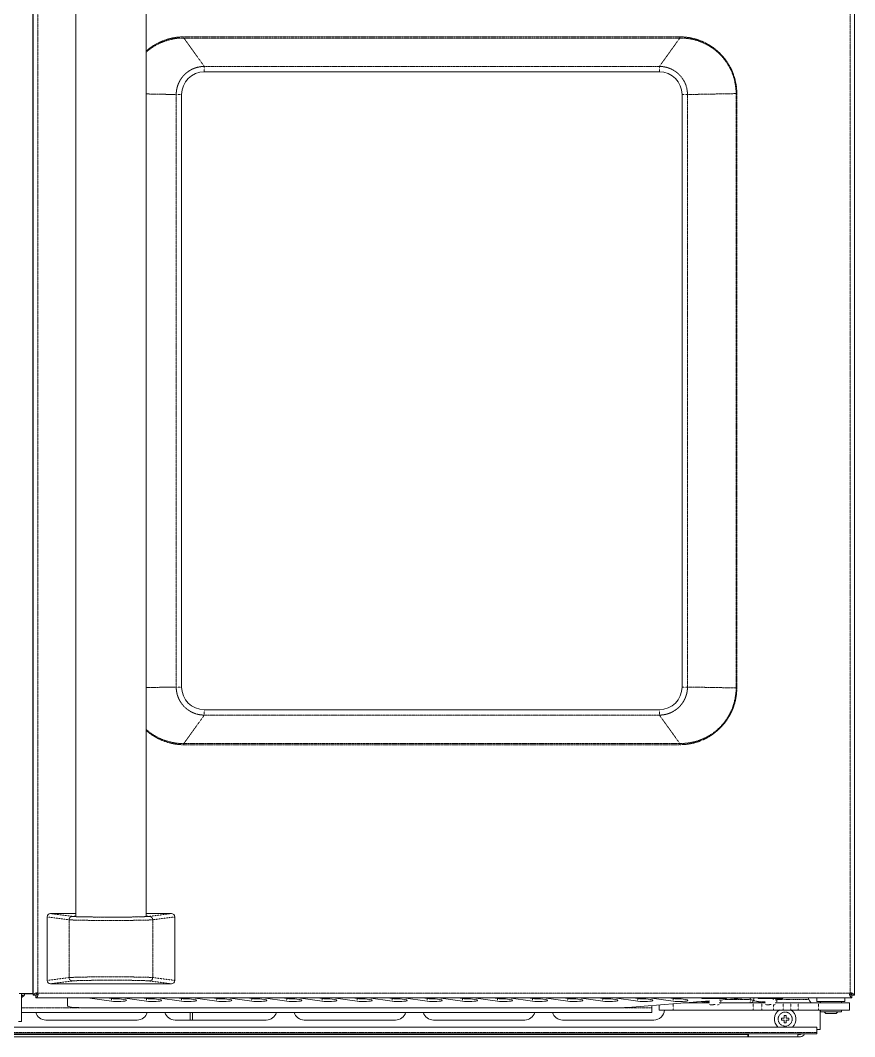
# Model space of a CAD drawing. Header units: millimetres. Extents: x 60499 to 556746, y 248297 to 497145.
# Drawn here: x 507015 to 519490, y 327653 to 342854 of the extents above; entities that cross this region are included whole.
import ezdxf

# ---------------------------------------------------------------- set-up
doc = ezdxf.new("R2010")
doc.units = ezdxf.units.MM
doc.linetypes.add('PHANTOM', pattern=[20, 10, -2, 2, -2, 2, -2])

msp = doc.modelspace()

# ---------------------------------------------------------------- linework, layer by layer
at = {"color": 7, "lineweight": 13, "ltscale": 0.03937}
for p, q in [((507203, 328297), (507203, 346354)), ((507208, 346354), (507208, 328273)), ((519490, 328273), (519490, 346354)), ((507844, 345180), (507844, 329450)), ((508894, 345180), (508894, 329450)), ((509766, 342084), (516570, 342084)), ((509426, 332883), (509426, 341744)), ((516910, 341744), (516910, 332883)), ((516570, 332543), (509766, 332543)), ((507415, 329444), (507415, 328495)), ((509324, 329444), (509324, 328495)), ((509273, 328445), (507466, 328445)), ((507248, 328233), (519450, 328233)), ((517318, 328189), (516097, 328091)), ((515992, 328087), (507930, 328087)), ((517973, 328052), (516777, 328052)), ((507034, 328015), (516456, 328015)), ((507397, 327901), (508762, 327901)), ((509328, 327901), (510693, 327901)), ((511260, 327901), (512625, 327901)), ((513192, 327901), (514556, 327901)), ((515123, 327901), (516488, 327901)), ((495304, 327796), (518923, 327796)), ((495304, 327696), (518923, 327696)), ((518923, 327694), (495304, 327694)), ((496332, 327687), (517894, 327687)), ((496332, 327653), (517894, 327653)), ((518638, 327653), (517903, 327653))]:
    msp.add_line(p, q, dxfattribs=at)
at = {"color": 7, "linetype": 'PHANTOM', "lineweight": 13, "ltscale": 0.03937}
for p, q in [((507277, 328302), (507277, 346325)), ((519421, 346325), (519421, 328302)), ((509460, 342607), (516876, 342607)), ((509460, 342589), (516876, 342589)), ((509766, 342164), (516570, 342164)), ((509766, 342164), (516570, 342164)), ((509346, 332883), (509346, 341744)), ((509346, 332883), (509346, 341744)), ((516990, 341744), (517717, 341758)), ((516990, 341744), (516990, 332883)), ((516990, 341744), (516990, 332883)), ((517717, 341758), (517717, 332869)), ((517728, 341758), (517728, 332869)), ((516990, 332883), (517717, 332869)), ((516570, 332463), (509766, 332463)), ((516570, 332463), (509766, 332463)), ((516876, 332038), (509460, 332038)), ((516876, 332020), (509460, 332020)), ((507743, 329401), (507743, 328537)), ((508995, 329401), (508995, 328537)), ((507277, 328302), (519421, 328302)), ((507034, 328086), (516456, 328086)), ((518923, 327716), (495304, 327716)), ((518923, 327694), (495304, 327694))]:
    msp.add_line(p, q, dxfattribs=at)
at = {"color": 7, "linetype": 'PHANTOM', "lineweight": 13, "ltscale": 0.000532736}
for p, q in [((509460, 342589), (509460, 342607)), ((516876, 332038), (516876, 332020))]:
    msp.add_line(p, q, dxfattribs=at)
at = {"color": 7, "linetype": 'PHANTOM', "lineweight": 13, "ltscale": 0.015596}
for p, q in [((509766, 342164), (509460, 342589)), ((516570, 342164), (516876, 342589)), ((509766, 332463), (509460, 332038)), ((516570, 332463), (516876, 332038))]:
    msp.add_line(p, q, dxfattribs=at)
at = {"color": 7, "linetype": 'PHANTOM', "lineweight": 13, "ltscale": 0.000532766}
msp.add_line((516876, 342589), (516876, 342607), dxfattribs=at)
at = {"color": 7, "linetype": 'PHANTOM', "lineweight": 13, "ltscale": 0.002375}
for p, q in [((509766, 342084), (509766, 342164)), ((516570, 342084), (516570, 342164)), ((509426, 341744), (509346, 341744)), ((516910, 341744), (516990, 341744)), ((509426, 332883), (509346, 332883)), ((516910, 332883), (516990, 332883)), ((509766, 332543), (509766, 332463)), ((516570, 332543), (516570, 332463))]:
    msp.add_line(p, q, dxfattribs=at)
at = {"color": 7, "linetype": 'PHANTOM', "lineweight": 13, "ltscale": 5.58688e-06}
for p, q in [((509766, 342164), (509766, 342164)), ((516570, 342164), (516570, 342164))]:
    msp.add_line(p, q, dxfattribs=at)
at = {"color": 7, "linetype": 'PHANTOM', "lineweight": 13, "ltscale": 0.013459}
for p, q in [((509346, 341744), (508894, 341753)), ((509346, 332883), (508894, 332874))]:
    msp.add_line(p, q, dxfattribs=at)
at = {"color": 7, "linetype": 'PHANTOM', "lineweight": 13, "ltscale": 3.39418e-06}
for p, q in [((509346, 341744), (509346, 341744)), ((509346, 332883), (509346, 332883))]:
    msp.add_line(p, q, dxfattribs=at)
at = {"color": 7, "linetype": 'PHANTOM', "lineweight": 13, "ltscale": 3.36414e-06}
for p, q in [((516990, 341744), (516990, 341744)), ((516990, 332883), (516990, 332883))]:
    msp.add_line(p, q, dxfattribs=at)
at = {"color": 7, "linetype": 'PHANTOM', "lineweight": 13, "ltscale": 5.6019e-06}
for p, q in [((509766, 332463), (509766, 332463)), ((516570, 332463), (516570, 332463))]:
    msp.add_line(p, q, dxfattribs=at)
at = {"color": 7, "linetype": 'PHANTOM', "lineweight": 13, "ltscale": 0.000532751}
msp.add_line((509460, 332038), (509460, 332020), dxfattribs=at)
at = {"color": 7, "linetype": 'PHANTOM', "lineweight": 13, "ltscale": 0.009859}
for p, q in [((507415, 329444), (507743, 329401)), ((507415, 328495), (507743, 328537))]:
    msp.add_line(p, q, dxfattribs=at)
at = {"color": 7, "linetype": 'PHANTOM', "lineweight": 13, "ltscale": 0.009823}
for p, q in [((507466, 329494), (507793, 329452)), ((509273, 329494), (508945, 329452)), ((507466, 328445), (507793, 328487)), ((509273, 328445), (508945, 328487))]:
    msp.add_line(p, q, dxfattribs=at)
at = {"color": 7, "lineweight": 13, "ltscale": 0.011267}
for p, q in [((507844, 329494), (507466, 329494)), ((509273, 329494), (508894, 329494))]:
    msp.add_line(p, q, dxfattribs=at)
at = {"color": 7, "linetype": 'PHANTOM', "lineweight": 13, "ltscale": 0.00986}
for p, q in [((509324, 329444), (508995, 329401)), ((509324, 328495), (508995, 328537))]:
    msp.add_line(p, q, dxfattribs=at)
at = {"color": 7, "lineweight": 13, "ltscale": 0.006168}
msp.add_line((507203, 328297), (506996, 328297), dxfattribs=at)
at = {"color": 7, "lineweight": 13, "ltscale": 0.01235}
msp.add_line((507034, 327882), (507034, 328297), dxfattribs=at)
at = {"color": 7, "lineweight": 13, "ltscale": 0.003837}
msp.add_line((507163, 328295), (507034, 328295), dxfattribs=at)
at = {"color": 7, "linetype": 'PHANTOM', "lineweight": 13, "ltscale": 0.001232}
msp.add_line((507034, 328270), (507075, 328270), dxfattribs=at)
at = {"color": 7, "lineweight": 13, "ltscale": 6.87847e-05}
msp.add_line((507163, 328297), (507163, 328295), dxfattribs=at)
at = {"color": 7, "lineweight": 13, "ltscale": 0.001343}
msp.add_line((507163, 328295), (507208, 328295), dxfattribs=at)
at = {"color": 7, "lineweight": 13, "ltscale": 0.000124984}
msp.add_line((507203, 328297), (507208, 328297), dxfattribs=at)
at = {"color": 7, "lineweight": 13, "ltscale": 0.0012}
for p, q in [((507248, 328273), (507208, 328273)), ((507248, 328233), (507248, 328273)), ((519450, 328273), (519490, 328273)), ((519450, 328233), (519450, 328273)), ((517903, 327694), (517903, 327653)), ((518638, 327694), (518638, 327653))]:
    msp.add_line(p, q, dxfattribs=at)
at = {"color": 7, "linetype": 'PHANTOM', "lineweight": 13, "ltscale": 0.000469028}
msp.add_line((507277, 328302), (507277, 328286), dxfattribs=at)
at = {"color": 7, "lineweight": 13, "ltscale": 8.29021e-06}
msp.add_line((507720, 328233), (507720, 328232), dxfattribs=at)
at = {"color": 7, "lineweight": 13, "ltscale": 0.003459}
msp.add_line((507720, 328116), (507720, 328232), dxfattribs=at)
at = {"color": 7, "linetype": 'PHANTOM', "lineweight": 13, "ltscale": 0.008922}
msp.add_line((508020, 328232), (507720, 328232), dxfattribs=at)
at = {"color": 7, "lineweight": 13, "ltscale": 0.010723}
for p, q in [((508020, 328232), (508376, 328183)), ((508545, 328232), (508901, 328183)), ((509069, 328232), (509426, 328183)), ((509594, 328232), (509951, 328183)), ((510119, 328232), (510476, 328183)), ((510644, 328232), (511001, 328183)), ((511169, 328232), (511526, 328183)), ((511694, 328232), (512051, 328183)), ((512219, 328232), (512576, 328183)), ((512744, 328232), (513100, 328183)), ((513269, 328232), (513625, 328183)), ((513793, 328232), (514150, 328183)), ((514318, 328232), (514675, 328183)), ((514843, 328232), (515200, 328183)), ((515368, 328232), (515725, 328183)), ((515893, 328232), (516250, 328183)), ((516775, 328183), (516418, 328232))]:
    msp.add_line(p, q, dxfattribs=at)
at = {"color": 7, "lineweight": 13, "ltscale": 0.002162}
for p, q in [((508304, 328233), (508376, 328223)), ((508829, 328233), (508901, 328223)), ((509354, 328233), (509426, 328223)), ((509879, 328233), (509951, 328223)), ((510404, 328233), (510476, 328223)), ((510929, 328233), (511001, 328223)), ((511454, 328233), (511526, 328223)), ((511979, 328233), (512051, 328223)), ((512504, 328233), (512576, 328223)), ((513028, 328233), (513100, 328223)), ((513553, 328233), (513625, 328223)), ((514078, 328233), (514150, 328223)), ((514603, 328233), (514675, 328223)), ((515128, 328233), (515200, 328223)), ((515653, 328233), (515725, 328223)), ((516178, 328233), (516250, 328223)), ((516775, 328223), (516703, 328233))]:
    msp.add_line(p, q, dxfattribs=at)
at = {"color": 7, "linetype": 'PHANTOM', "lineweight": 13, "ltscale": 0.001188}
for p, q in [((508376, 328183), (508376, 328223)), ((508901, 328183), (508901, 328223)), ((509426, 328183), (509426, 328223)), ((509951, 328183), (509951, 328223)), ((510476, 328183), (510476, 328223)), ((511001, 328183), (511001, 328223)), ((511526, 328183), (511526, 328223)), ((512051, 328183), (512051, 328223)), ((512576, 328183), (512576, 328223)), ((513100, 328183), (513100, 328223)), ((513625, 328183), (513625, 328223)), ((514150, 328183), (514150, 328223)), ((514675, 328183), (514675, 328223)), ((515200, 328183), (515200, 328223)), ((515725, 328183), (515725, 328223)), ((516250, 328183), (516250, 328223)), ((516775, 328183), (516775, 328223))]:
    msp.add_line(p, q, dxfattribs=at)
at = {"color": 7, "lineweight": 13, "ltscale": 0.005154}
for p, q in [((508390, 328232), (508562, 328209)), ((508915, 328232), (509087, 328209)), ((509440, 328232), (509611, 328209)), ((509965, 328232), (510136, 328209)), ((510490, 328232), (510661, 328209)), ((511015, 328232), (511186, 328209)), ((511540, 328232), (511711, 328209)), ((512064, 328232), (512236, 328209)), ((512589, 328232), (512761, 328209)), ((513114, 328232), (513286, 328209)), ((513639, 328232), (513811, 328209)), ((514164, 328232), (514335, 328209)), ((514689, 328232), (514860, 328209)), ((515214, 328232), (515385, 328209)), ((515739, 328232), (515910, 328209)), ((516264, 328232), (516435, 328209)), ((516960, 328209), (516788, 328232))]:
    msp.add_line(p, q, dxfattribs=at)
at = {"color": 7, "linetype": 'PHANTOM', "lineweight": 13, "ltscale": 0.004594}
for p, q in [((508545, 328232), (508390, 328232)), ((509069, 328232), (508915, 328232)), ((509594, 328232), (509440, 328232)), ((510119, 328232), (509965, 328232)), ((510644, 328232), (510490, 328232)), ((511169, 328232), (511015, 328232)), ((511694, 328232), (511540, 328232)), ((512219, 328232), (512064, 328232)), ((512744, 328232), (512589, 328232)), ((513269, 328232), (513114, 328232)), ((513793, 328232), (513639, 328232)), ((514318, 328232), (514164, 328232)), ((514843, 328232), (514689, 328232)), ((515368, 328232), (515214, 328232)), ((515893, 328232), (515739, 328232)), ((516418, 328232), (516264, 328232))]:
    msp.add_line(p, q, dxfattribs=at)
at = {"color": 7, "linetype": 'PHANTOM', "lineweight": 13, "ltscale": 0.01246}
msp.add_line((517207, 328232), (516788, 328232), dxfattribs=at)
at = {"color": 7, "lineweight": 13, "ltscale": 0.000211791}
for p, q in [((517207, 328233), (517207, 328226)), ((517574, 328233), (517574, 328226)), ((518047, 328233), (518047, 328226)), ((518414, 328233), (518414, 328226))]:
    msp.add_line(p, q, dxfattribs=at)
at = {"color": 7, "lineweight": 13, "ltscale": 0.005463}
msp.add_line((517390, 328226), (517207, 328226), dxfattribs=at)
at = {"color": 7, "lineweight": 13, "ltscale": 0.005462}
for p, q in [((517574, 328226), (517390, 328226)), ((518230, 328226), (518047, 328226)), ((518414, 328226), (518230, 328226))]:
    msp.add_line(p, q, dxfattribs=at)
at = {"color": 7, "lineweight": 13, "ltscale": 0.011813}
msp.add_line((517858, 328232), (517463, 328201), dxfattribs=at)
at = {"color": 7, "linetype": 'PHANTOM', "lineweight": 13, "ltscale": 0.001354}
msp.add_line((517488, 328203), (517488, 328157), dxfattribs=at)
at = {"color": 7, "linetype": 'PHANTOM', "lineweight": 13, "ltscale": 0.011247}
msp.add_line((517926, 328208), (517548, 328208), dxfattribs=at)
at = {"color": 7, "linetype": 'PHANTOM', "lineweight": 13, "ltscale": 0.008468}
msp.add_line((517858, 328232), (517574, 328232), dxfattribs=at)
at = {"color": 7, "lineweight": 13, "ltscale": 0.000194176}
msp.add_line((517865, 328233), (517858, 328232), dxfattribs=at)
at = {"color": 7, "lineweight": 13, "ltscale": 0.005413}
msp.add_line((518047, 328233), (517865, 328233), dxfattribs=at)
at = {"color": 7, "linetype": 'PHANTOM', "lineweight": 13, "ltscale": 0.0015}
for p, q in [((517926, 328157), (517926, 328208)), ((518328, 328208), (518328, 328157))]:
    msp.add_line(p, q, dxfattribs=at)
at = {"color": 7, "linetype": 'PHANTOM', "lineweight": 13, "ltscale": 0.01423}
msp.add_line((518806, 328208), (518328, 328208), dxfattribs=at)
at = {"color": 7, "lineweight": 13, "ltscale": 0.011788}
msp.add_line((518810, 328233), (518414, 328233), dxfattribs=at)
at = {"color": 7, "lineweight": 13, "ltscale": 0.000797126}
msp.add_line((518796, 328233), (518806, 328208), dxfattribs=at)
at = {"color": 7, "lineweight": 13, "ltscale": 9.91221e-07}
msp.add_line((518810, 328233), (518810, 328233), dxfattribs=at)
at = {"color": 7, "lineweight": 13, "ltscale": 0.00155}
for p, q in [((518925, 328181), (518925, 328233)), ((519345, 328181), (519345, 328233))]:
    msp.add_line(p, q, dxfattribs=at)
at = {"color": 7, "linetype": 'PHANTOM', "lineweight": 13, "ltscale": 0.000469088}
msp.add_line((519421, 328302), (519421, 328286), dxfattribs=at)
at = {"color": 7, "lineweight": 13, "ltscale": 0.001}
msp.add_line((516456, 328086), (516456, 328120), dxfattribs=at)
at = {"color": 7, "lineweight": 13, "ltscale": 0.001919}
msp.add_line((516456, 328055), (516456, 328120), dxfattribs=at)
at = {"color": 7, "lineweight": 13, "ltscale": 0.002119}
msp.add_line((516456, 328015), (516456, 328086), dxfattribs=at)
at = {"color": 7, "lineweight": 13, "ltscale": 0.002278}
msp.add_line((516567, 328129), (516567, 328052), dxfattribs=at)
at = {"color": 7, "lineweight": 13, "ltscale": 0.00625}
for p, q in [((516567, 328052), (516777, 328052)), ((519135, 328181), (518925, 328181)), ((519345, 328181), (519135, 328181))]:
    msp.add_line(p, q, dxfattribs=at)
at = {"color": 7, "linetype": 'PHANTOM', "lineweight": 13, "ltscale": 0.002781}
msp.add_line((516777, 328146), (516777, 328052), dxfattribs=at)
at = {"color": 7, "lineweight": 13, "ltscale": 0.011812}
msp.add_line((517318, 328157), (516921, 328157), dxfattribs=at)
at = {"color": 7, "linetype": 'PHANTOM', "lineweight": 13, "ltscale": 0.000394986}
msp.add_line((517086, 328157), (517086, 328170), dxfattribs=at)
at = {"color": 7, "lineweight": 13, "ltscale": 0.000960883}
for p, q in [((517377, 328128), (517344, 328128)), ((518216, 328128), (518184, 328128))]:
    msp.add_line(p, q, dxfattribs=at)
at = {"color": 7, "lineweight": 13, "ltscale": 0.000412657}
for p, q in [((517390, 328132), (517377, 328133)), ((518230, 328132), (518216, 328133)), ((518244, 328133), (518230, 328132))]:
    msp.add_line(p, q, dxfattribs=at)
at = {"color": 7, "lineweight": 13, "ltscale": 0.000142375}
for p, q in [((517377, 328128), (517377, 328133)), ((518216, 328128), (518216, 328133))]:
    msp.add_line(p, q, dxfattribs=at)
at = {"color": 7, "lineweight": 13, "ltscale": 0.000412656}
for p, q in [((517377, 328133), (517390, 328132)), ((518216, 328133), (518230, 328132))]:
    msp.add_line(p, q, dxfattribs=at)
at = {"color": 7, "lineweight": 13, "ltscale": 0.000412597}
msp.add_line((517404, 328133), (517390, 328132), dxfattribs=at)
at = {"color": 7, "lineweight": 13, "ltscale": 0.015198}
msp.add_line((517973, 328157), (517463, 328157), dxfattribs=at)
at = {"color": 7, "lineweight": 13, "ltscale": 0.003832}
for p, q in [((517973, 328157), (518102, 328157)), ((517973, 328052), (518102, 328052))]:
    msp.add_line(p, q, dxfattribs=at)
at = {"color": 7, "linetype": 'PHANTOM', "lineweight": 13, "ltscale": 0.003125}
for p, q in [((517973, 328157), (517973, 328052)), ((518102, 328157), (518102, 328052)), ((518421, 328157), (518421, 328052)), ((518538, 328157), (518538, 328052)), ((518644, 328157), (518644, 328052)), ((518948, 328157), (518948, 328052))]:
    msp.add_line(p, q, dxfattribs=at)
at = {"color": 7, "lineweight": 13, "ltscale": 0.001658}
msp.add_line((518158, 328157), (518102, 328157), dxfattribs=at)
at = {"color": 7, "lineweight": 13, "ltscale": 0.005168}
msp.add_line((518276, 328052), (518102, 328052), dxfattribs=at)
at = {"color": 7, "linetype": 'PHANTOM', "lineweight": 13, "ltscale": 0.00225}
msp.add_line((518276, 328128), (518276, 328052), dxfattribs=at)
at = {"color": 7, "lineweight": 13, "ltscale": 0.004336}
msp.add_line((518276, 328052), (518421, 328052), dxfattribs=at)
at = {"color": 7, "lineweight": 13, "ltscale": 0.003534}
msp.add_line((518303, 328157), (518421, 328157), dxfattribs=at)
at = {"color": 7, "lineweight": 13, "ltscale": 0.003466}
for p, q in [((518538, 328157), (518421, 328157)), ((518538, 328052), (518421, 328052))]:
    msp.add_line(p, q, dxfattribs=at)
at = {"color": 7, "lineweight": 13, "ltscale": 0.003162}
for p, q in [((518538, 328157), (518644, 328157)), ((518538, 328052), (518644, 328052))]:
    msp.add_line(p, q, dxfattribs=at)
at = {"color": 7, "lineweight": 13, "ltscale": 0.009049}
for p, q in [((518948, 328157), (518644, 328157)), ((518948, 328052), (518644, 328052))]:
    msp.add_line(p, q, dxfattribs=at)
at = {"color": 7, "lineweight": 13, "ltscale": 0.013875}
for p, q in [((518948, 328157), (519414, 328157)), ((518948, 328052), (519414, 328052))]:
    msp.add_line(p, q, dxfattribs=at)
at = {"color": 7, "lineweight": 13, "ltscale": 0.000700042}
msp.add_line((518975, 328181), (518975, 328157), dxfattribs=at)
at = {"color": 7, "lineweight": 13, "ltscale": 0.0087}
msp.add_line((518975, 328052), (518975, 327760), dxfattribs=at)
at = {"color": 7, "lineweight": 13, "ltscale": 0.000700012}
for p, q in [((518978, 328157), (518978, 328181)), ((519293, 328157), (519293, 328181))]:
    msp.add_line(p, q, dxfattribs=at)
at = {"color": 7, "lineweight": 13, "ltscale": 0.000875007}
for p, q in [((518978, 328023), (518978, 328052)), ((519293, 328023), (519293, 328052)), ((518396, 327931), (518396, 327901)), ((518506, 327901), (518506, 327931))]:
    msp.add_line(p, q, dxfattribs=at)
at = {"color": 7, "lineweight": 13, "ltscale": 0.003125}
msp.add_line((519414, 328157), (519414, 328052), dxfattribs=at)
at = {"color": 7, "lineweight": 13, "ltscale": 0.001312}
msp.add_line((507034, 327882), (506990, 327882), dxfattribs=at)
at = {"color": 7, "lineweight": 13, "ltscale": 0.003381}
for p, q in [((509555, 328015), (509555, 327901)), ((509588, 328015), (509588, 327901))]:
    msp.add_line(p, q, dxfattribs=at)
at = {"color": 7, "lineweight": 13, "ltscale": 0.001188}
for p, q in [((518436, 327931), (518396, 327931)), ((518396, 327901), (518436, 327901)), ((518436, 327901), (518436, 327861)), ((518506, 327931), (518466, 327931)), ((518466, 327901), (518506, 327901)), ((518466, 327861), (518466, 327901))]:
    msp.add_line(p, q, dxfattribs=at)
at = {"color": 7, "lineweight": 13, "ltscale": 0.001187}
for p, q in [((518436, 327971), (518436, 327931)), ((518466, 327931), (518466, 327971))]:
    msp.add_line(p, q, dxfattribs=at)
at = {"color": 7, "lineweight": 13, "ltscale": 0.000874917}
for p, q in [((518466, 327971), (518436, 327971)), ((518436, 327861), (518466, 327861))]:
    msp.add_line(p, q, dxfattribs=at)
at = {"color": 7, "lineweight": 13, "ltscale": 0.004688}
msp.add_line((519135, 328023), (518978, 328023), dxfattribs=at)
at = {"color": 7, "lineweight": 13, "ltscale": 0.00103}
for p, q in [((519057, 327998), (519032, 328023)), ((519213, 327998), (519238, 328023))]:
    msp.add_line(p, q, dxfattribs=at)
at = {"color": 7, "lineweight": 13, "ltscale": 0.002325}
for p, q in [((519057, 327998), (519135, 327998)), ((519135, 327998), (519213, 327998))]:
    msp.add_line(p, q, dxfattribs=at)
at = {"color": 7, "lineweight": 13, "ltscale": 0.004687}
msp.add_line((519293, 328023), (519135, 328023), dxfattribs=at)
at = {"color": 7, "lineweight": 13, "ltscale": 0.002395}
msp.add_line((518923, 327716), (518923, 327796), dxfattribs=at)
at = {"color": 7, "lineweight": 13, "ltscale": 0.001563}
msp.add_line((518975, 327760), (518923, 327760), dxfattribs=at)
at = {"color": 7, "lineweight": 13, "ltscale": 0.001852}
msp.add_line((518923, 327756), (518923, 327694), dxfattribs=at)
at = {"color": 7, "lineweight": 13, "ltscale": 0.000199986}
for p, q in [((508749, 327694), (508749, 327687)), ((516307, 327694), (516307, 327687)), ((516804, 327694), (516804, 327687)), ((516857, 327694), (516857, 327687))]:
    msp.add_line(p, q, dxfattribs=at)
at = {"color": 7, "lineweight": 13, "ltscale": 0.000250028}
for p, q in [((517894, 327687), (517903, 327687)), ((517894, 327653), (517903, 327653))]:
    msp.add_line(p, q, dxfattribs=at)
at = {"color": 7, "lineweight": 13, "ltscale": 0.000999991}
msp.add_line((517894, 327653), (517894, 327687), dxfattribs=at)
at = {"color": 7, "lineweight": 13, "ltscale": 0.001246}
for p, q in [((518638, 327687), (518679, 327687)), ((518638, 327653), (518679, 327653))]:
    msp.add_line(p, q, dxfattribs=at)
at = {"color": 7, "lineweight": 13, "ltscale": 0.00057632}
msp.add_line((518923, 327716), (518923, 327696), dxfattribs=at)
at = {"color": 7, "lineweight": 13, "ltscale": 7.50925e-06}
msp.add_line((518923, 327694), (518923, 327694), dxfattribs=at)
at = {"color": 7, "linetype": 'PHANTOM', "lineweight": 13, "ltscale": 0.03937}
for points in [[(508894, 342393), (508946, 342435), (509000, 342473), (509058, 342506), (509118, 342535), (509179, 342560), (509243, 342579), (509308, 342593), (509374, 342603), (509441, 342607), (509460, 342607)], [(508894, 342376), (508944, 342418), (508998, 342456), (509054, 342489), (509113, 342518), (509174, 342542), (509236, 342561), (509300, 342576), (509364, 342585), (509430, 342589), (509460, 342589)], [(516876, 342607), (516911, 342606), (516970, 342602), (517031, 342593), (517092, 342579), (517151, 342562), (517210, 342539), (517266, 342513), (517320, 342483), (517372, 342449), (517421, 342411), (517468, 342369), (517511, 342325), (517552, 342275), (517590, 342222), (517623, 342167), (517652, 342109), (517676, 342049), (517696, 341988), (517711, 341925), (517722, 341861), (517727, 341797), (517728, 341758)], [(516876, 342589), (516931, 342588), (516985, 342583), (517039, 342575), (517099, 342562), (517158, 342544), (517216, 342522), (517271, 342495), (517325, 342464), (517376, 342430), (517425, 342391), (517470, 342350), (517513, 342304), (517552, 342256), (517587, 342205), (517618, 342152), (517646, 342096), (517669, 342039), (517685, 341987), (517698, 341935), (517708, 341881), (517714, 341827), (517717, 341793), (517717, 341758)], [(517717, 332869), (517716, 332814), (517710, 332760), (517701, 332707), (517687, 332647), (517668, 332588), (517645, 332530), (517618, 332474), (517587, 332421), (517552, 332370), (517513, 332322), (517470, 332277), (517425, 332235), (517376, 332197), (517325, 332162), (517271, 332131), (517215, 332105), (517157, 332082), (517097, 332064), (517036, 332051), (516974, 332042), (516911, 332038), (516876, 332038)], [(517728, 332869), (517727, 332835), (517723, 332776), (517714, 332715), (517701, 332655), (517683, 332595), (517661, 332537), (517634, 332481), (517604, 332427), (517570, 332375), (517532, 332326), (517490, 332280), (517445, 332237), (517394, 332194), (517339, 332155), (517281, 332121), (517221, 332092), (517159, 332067), (517095, 332048), (517029, 332033), (516963, 332024), (516896, 332020), (516876, 332020)], [(509460, 332038), (509429, 332038), (509378, 332040), (509327, 332046), (509276, 332056), (509216, 332071), (509157, 332090), (509100, 332114), (509045, 332142), (508992, 332175), (508942, 332211), (508894, 332251)], [(509460, 332020), (509432, 332020), (509385, 332023), (509323, 332031), (509261, 332043), (509201, 332060), (509143, 332081), (509086, 332106), (509035, 332133), (508986, 332163), (508939, 332197), (508894, 332234)], [(508995, 329401), (508962, 329399), (508907, 329397), (508835, 329395), (508618, 329392), (508371, 329391), (508121, 329392), (507902, 329395), (507831, 329397), (507777, 329399), (507743, 329401)], [(508945, 329452), (508927, 329450), (508858, 329447), (508753, 329444), (508618, 329442), (508305, 329441), (508011, 329444), (507899, 329446), (507822, 329449), (507793, 329452)], [(508995, 328537), (508962, 328540), (508907, 328542), (508835, 328544), (508618, 328547), (508371, 328548), (508096, 328547), (507970, 328545), (507863, 328543), (507769, 328539), (507743, 328537)], [(508945, 328487), (508925, 328489), (508849, 328492), (508740, 328495), (508604, 328497), (508289, 328498), (507998, 328495), (507861, 328491), (507817, 328489), (507793, 328487)], [(517926, 328208), (517967, 328200), (517977, 328198)], [(517926, 328157), (517940, 328159), (517953, 328165), (517964, 328174), (517972, 328185), (517977, 328198)], [(517977, 328198), (517993, 328190), (518017, 328183), (518051, 328177), (518087, 328174), (518127, 328173), (518158, 328173)], [(517197, 328179), (517222, 328176), (517251, 328174), (517284, 328173), (517318, 328173)]]:
    msp.add_lwpolyline(points, dxfattribs=at)
at = {"color": 7, "lineweight": 13, "ltscale": 0.03937}
for points in [[(507844, 329458), (507837, 329457), (507821, 329455), (507819, 329454), (507819, 329454), (507819, 329454), (507819, 329454)], [(507819, 329454), (507819, 329454), (507819, 329454), (507819, 329454), (507819, 329453), (507826, 329452), (507838, 329451), (507881, 329448), (507956, 329446), (508054, 329444), (508299, 329442), (508560, 329443), (508777, 329446), (508873, 329449), (508902, 329451), (508918, 329453), (508919, 329453), (508920, 329454), (508920, 329454), (508920, 329454)], [(508920, 329454), (508920, 329454), (508920, 329454), (508920, 329454), (508919, 329455), (508917, 329455), (508894, 329458)], [(507261, 328308), (507255, 328308), (507243, 328304), (507228, 328295), (507221, 328289), (507210, 328277), (507208, 328273)], [(507267, 328307), (507264, 328305), (507258, 328297), (507251, 328284), (507248, 328273)], [(507282, 328292), (507279, 328288), (507268, 328280), (507255, 328275), (507248, 328273)], [(507283, 328286), (507283, 328280), (507279, 328268), (507270, 328253), (507264, 328246), (507252, 328235), (507248, 328233)], [(518806, 328208), (518817, 328187), (518823, 328178), (518832, 328167), (518838, 328161), (518845, 328158), (518849, 328157)], [(519414, 328286), (519415, 328280), (519419, 328268), (519428, 328253), (519434, 328246), (519446, 328235), (519450, 328233)], [(519415, 328292), (519419, 328288), (519430, 328280), (519443, 328275), (519450, 328273)], [(519431, 328307), (519434, 328305), (519440, 328297), (519446, 328284), (519450, 328273)], [(519437, 328308), (519443, 328308), (519455, 328304), (519469, 328295), (519477, 328289), (519488, 328277), (519490, 328273)]]:
    msp.add_lwpolyline(points, dxfattribs=at)
at = {"color": 7, "linetype": 'PHANTOM', "lineweight": 13, "ltscale": 0.03937}
msp.add_circle((518451, 327916), 105, dxfattribs=at)
for centre, radius, start, end in [((509766, 341744), 420, 90.0067, 179.9975), ((509766, 341744), 420, 90.0187, 179.9948), ((516570, 341744), 420, 359.9997, 89.9958), ((516570, 341744), 420, 0.0051, 89.9814), ((509766, 332883), 420, 179.9997, 269.9958), ((509766, 332883), 420, 180.0052, 269.9813), ((516570, 332883), 420, 270.004, 359.9999), ((516570, 332883), 420, 270.0186, 359.9949), ((518300, 328123), 384, 163.3545, 167.2215), ((518342, 328125), 372, 163.2514, 168.7154), ((517915, 328126), 369, 13.3764, 15.6057), ((518089, 329312), 1130, 280.9009, 282.1882), ((517951, 328122), 386, 12.7866, 15.5526), ((517086, 328209), 51.7, 270.2154, 316.7916), ((517488, 328208), 51.2, 240.8471, 269.9299), ((518328, 328208), 51.2, 240.8471, 269.9299)]:
    msp.add_arc(centre, radius, start, end, dxfattribs=at)
at = {"color": 7, "lineweight": 13, "ltscale": 0.03937}
for centre, radius, start, end in [((509766, 341744), 340, 90.0064, 179.9987), ((516570, 341744), 340, 0.0047, 89.9897), ((509766, 332883), 340, 180.0047, 269.9897), ((516570, 332883), 340, 270.0098, 359.995), ((506891, 328460), 264, 302.5955, 314.0501), ((507065, 328281), 14.4, 0, 90), ((507065, 328281), 14.4, 314.0501, 0), ((507261, 328287), 21.4, 43.3201, 90.5957), ((507262, 328286), 21.4, 359.4043, 46.68), ((508014, 328173), 60, 84.4828, 89.9904), ((508384, 328173), 60, 84.4828, 89.9904), ((508539, 328173), 60, 84.4828, 89.9904), ((508909, 328173), 60, 84.4828, 89.9904), ((509064, 328173), 60, 84.4828, 89.9904), ((509434, 328173), 60, 84.4828, 89.9904), ((509589, 328173), 60, 84.4828, 89.9904), ((509959, 328173), 60, 84.4828, 89.9904), ((510113, 328173), 60, 84.4828, 89.9904), ((510484, 328173), 60, 84.4828, 89.9904), ((510638, 328173), 60, 84.4828, 89.9904), ((511009, 328173), 60, 84.4828, 89.9904), ((511163, 328173), 60, 84.4828, 89.9904), ((511534, 328173), 60, 84.4828, 89.9904), ((511688, 328173), 60, 84.4828, 89.9904), ((512059, 328173), 60, 84.4828, 89.9904), ((512213, 328173), 60, 84.4828, 89.9904), ((512584, 328173), 60, 84.4828, 89.9904), ((512738, 328173), 60, 84.4828, 89.9904), ((513108, 328173), 60, 84.4828, 89.9904), ((513263, 328173), 60, 84.4828, 89.9904), ((513633, 328173), 60, 84.4828, 89.9904), ((513788, 328173), 60, 84.4828, 89.9904), ((514158, 328173), 60, 84.4828, 89.9904), ((514313, 328173), 60, 84.4828, 89.9904), ((514683, 328173), 60, 84.4828, 89.9904), ((514837, 328173), 60, 84.4828, 89.9904), ((515208, 328173), 60, 84.4828, 89.9904), ((515362, 328173), 60, 84.4828, 89.9904), ((515733, 328173), 60, 84.4828, 89.9904), ((515887, 328173), 60, 84.4828, 89.9904), ((516258, 328173), 60, 84.4828, 89.9904), ((516412, 328173), 60, 84.4828, 89.9904), ((516783, 328173), 60, 84.4828, 89.9904), ((519436, 328286), 21.4, 133.32, 180.5957), ((519437, 328287), 21.4, 89.4043, 136.68), ((516488, 328059), 157, 270, 357.5546), ((517362, 328300), 173, 255.2532, 264.1264), ((517362, 328300), 173, 255.2533, 264.1263), ((517419, 328300), 173, 275.8737, 284.7467), ((518202, 328300), 173, 255.2532, 264.1264), ((518202, 328300), 173, 255.2533, 264.1263), ((518259, 328300), 173, 275.8737, 284.7467), ((518451, 327916), 161, 122.226, 228.1369), ((518451, 327916), 161, 311.8631, 57.7732), ((507397, 328059), 157, 196.1808, 270), ((508762, 328059), 157, 270, 343.8192), ((509328, 328059), 157, 196.1808, 270), ((510693, 328059), 157, 270, 343.8192), ((511260, 328059), 157, 196.1808, 270), ((512625, 328059), 157, 270, 343.8192), ((513192, 328059), 157, 196.1808, 270), ((514556, 328059), 157, 270, 343.8192), ((515123, 328059), 157, 196.1808, 270), ((509500, 327772), 88.7, 285.8198, 297.5796), ((518679, 327716), 63, 270, 338.8996), ((518679, 327716), 29.4, 270, 309.5169)]:
    msp.add_arc(centre, radius, start, end, dxfattribs=at)
for centre, major_axis, ratio, start_param, end_param in [((507466, 329444), (50.7, -6.6), 0.985958, 1.701806, 3.268989), ((509272, 329444), (-50.7, -6.6), 0.985958, 3.014197, 4.58138), ((507466, 328495), (50.7, 6.6), 0.985958, 3.014197, 4.58138), ((509272, 328495), (-50.7, 6.6), 0.985958, 1.701806, 3.268989), ((508469, 328236), (131, 0), 0.139173, 3.926991, 4.917928), ((508469, 328196), (131, 0), 0.139173, 3.926991, 6.283185), ((508469, 328196), (131, 0), 0.139173, 0, 0.785398), ((508994, 328236), (131, 0), 0.139173, 3.926991, 4.917928), ((508994, 328196), (131, 0), 0.139173, 3.926991, 6.283185), ((508994, 328196), (131, 0), 0.139173, 0, 0.785398), ((509519, 328236), (131, 0), 0.139173, 3.926991, 4.917928), ((509519, 328196), (131, 0), 0.139173, 3.926991, 6.283185), ((509519, 328196), (131, 0), 0.139173, 0, 0.785398), ((510044, 328236), (131, 0), 0.139173, 3.926991, 4.917928), ((510044, 328196), (131, 0), 0.139173, 3.926991, 6.283185), ((510044, 328196), (131, 0), 0.139173, 0, 0.785398), ((510569, 328236), (131, 0), 0.139173, 3.926991, 4.917928), ((510569, 328196), (131, 0), 0.139173, 3.926991, 6.283185), ((510569, 328196), (131, 0), 0.139173, 0, 0.785398), ((511094, 328236), (131, 0), 0.139173, 3.926991, 4.917928), ((511094, 328196), (131, 0), 0.139173, 3.926991, 6.283185), ((511094, 328196), (131, 0), 0.139173, 0, 0.785398), ((511618, 328236), (131, 0), 0.139173, 3.926991, 4.917928), ((511618, 328196), (131, 0), 0.139173, 3.926991, 6.283185), ((511618, 328196), (131, 0), 0.139173, 0, 0.785398), ((512143, 328236), (131, 0), 0.139173, 3.926991, 4.917928), ((512143, 328196), (131, 0), 0.139173, 3.926991, 6.283185), ((512143, 328196), (131, 0), 0.139173, 0, 0.785398), ((512668, 328236), (131, 0), 0.139173, 3.926991, 4.917928), ((512668, 328196), (131, 0), 0.139173, 3.926991, 6.283185), ((512668, 328196), (131, 0), 0.139173, 0, 0.785398), ((513193, 328236), (131, 0), 0.139173, 3.926991, 4.917928), ((513193, 328196), (131, 0), 0.139173, 3.926991, 6.283185), ((513193, 328196), (131, 0), 0.139173, 0, 0.785398), ((513718, 328236), (131, 0), 0.139173, 3.926991, 4.917928), ((513718, 328196), (131, 0), 0.139173, 3.926991, 6.283185), ((513718, 328196), (131, 0), 0.139173, 0, 0.785398), ((514243, 328236), (131, 0), 0.139173, 3.926991, 4.917928), ((514243, 328196), (131, 0), 0.139173, 3.926991, 6.283185), ((514243, 328196), (131, 0), 0.139173, 0, 0.785398), ((514768, 328236), (131, 0), 0.139173, 3.926991, 4.917928), ((514768, 328196), (131, 0), 0.139173, 3.926991, 6.283185), ((514768, 328196), (131, 0), 0.139173, 0, 0.785398), ((515293, 328236), (131, 0), 0.139173, 3.926991, 4.917928), ((515293, 328196), (131, 0), 0.139173, 3.926991, 6.283185), ((515293, 328196), (131, 0), 0.139173, 0, 0.785398), ((515817, 328236), (131, 0), 0.139173, 3.926991, 4.917928), ((515817, 328196), (131, 0), 0.139173, 3.926991, 6.283185), ((515817, 328196), (131, 0), 0.139173, 0, 0.785398), ((516342, 328236), (131, 0), 0.139173, 3.926991, 4.917928), ((516342, 328196), (131, 0), 0.139173, 3.926991, 6.283185), ((516342, 328196), (131, 0), 0.139173, 0, 0.785398), ((516867, 328236), (131, 0), 0.139173, 3.926991, 4.917928), ((516867, 328196), (131, 0), 0.139173, 3.926991, 6.283185), ((516867, 328196), (131, 0), 0.139173, 0, 0.785398), ((507930, 328116), (210, 0), 0.139173, 3.141593, 4.712389), ((515992, 328116), (210, 0), 0.139173, 4.712389, 5.235988), ((516857, 327740), (0, 56.3), 0.866025, 3.488599, 3.749142)]:
    msp.add_ellipse(centre, major_axis=major_axis, ratio=ratio, start_param=start_param, end_param=end_param, dxfattribs=at)
at = {"color": 7, "linetype": 'PHANTOM', "lineweight": 13, "ltscale": 0.03937}
for centre, major_axis, start_param, end_param in [((507793, 329401), (-6.5, -50), 3.272602, 4.839785), ((508945, 329401), (6.5, -50), 1.4434, 3.010583), ((507793, 328537), (-6.5, 50), 1.4434, 3.010583), ((508945, 328537), (6.5, 50), 3.272602, 4.839785)]:
    msp.add_ellipse(centre, major_axis=major_axis, ratio=0.985958, start_param=start_param, end_param=end_param, dxfattribs=at)

doc.saveas('drawing.dxf')
